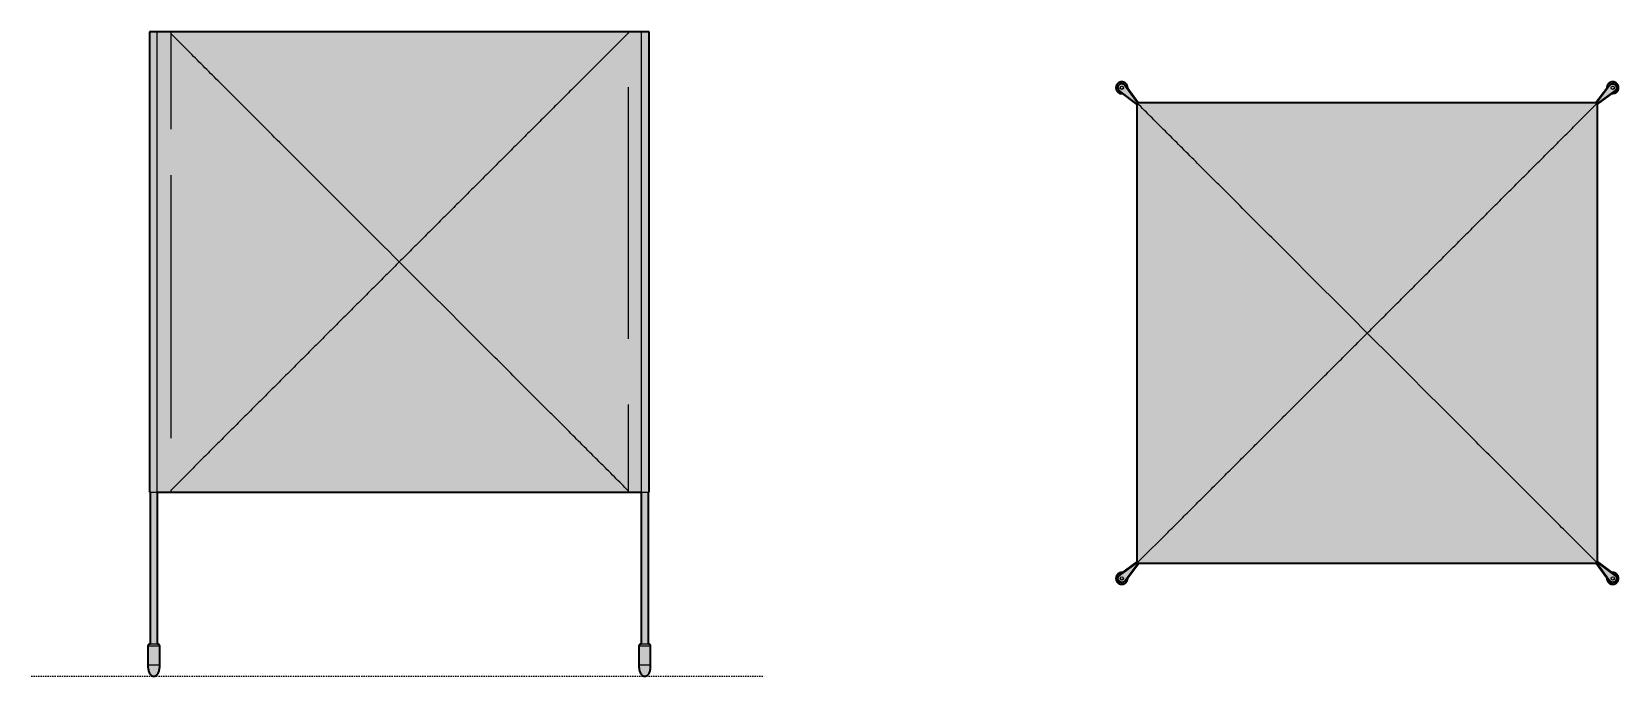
# Model space of a CAD drawing. Header units: millimetres. Extents: x 0 to 741, y 0 to 301.
import ezdxf

# ---------------------------------------------------------------- set-up
doc = ezdxf.new("R2010")
doc.units = ezdxf.units.MM
doc.linetypes.add('Dots', pattern=[1, 0, -1])
doc.layers.add('Blocks', color=7, linetype='Continuous')
doc.layers.add('Blocks$Fill', color=7, linetype='Continuous', true_color=0xffffff)
for name, color, linetype, lineweight, true_color in [('Blocks$Inner', 7, 'Continuous', 25, 0x007f00), ('Blocks$Outline', 7, 'Continuous', 35, 0xff3f3f), ('Groud', 7, 'Dots', 25, 0x243775)]:
    doc.layers.add(name, color=color, linetype=linetype, lineweight=lineweight, true_color=true_color)

# ---------------------------------------------------------------- blocks, each defined once
blk = doc.blocks.new('Paper Cube Table Lamp Top')
at = {"layer": 'Blocks$Fill'}
blk.add_hatch(color=256, dxfattribs=at).paths.add_polyline_path([(222.99, 111.98), (223.07, 112.01), (223.16, 112.05), (223.24, 112.08), (223.33, 112.13), (223.41, 112.17), (223.5, 112.22), (223.54, 112.24), (223.58, 112.27), (223.62, 112.3), (223.66, 112.32), (223.7, 112.35), (223.73, 112.38), (223.77, 112.41), (223.81, 112.44), (223.85, 112.47), (223.89, 112.5), (223.92, 112.54), (223.96, 112.57), (223.99, 112.61), (224.03, 112.64), (224.06, 112.68), (224.1, 112.71), (224.13, 112.75), (224.16, 112.79), (224.19, 112.82), (224.23, 112.86), (224.26, 112.9), (224.29, 112.94), (224.31, 112.98), (224.34, 113.02), (224.37, 113.06), (224.4, 113.1), (224.42, 113.15), (224.45, 113.19), (224.47, 113.23), (224.5, 113.27), (224.52, 113.32), (224.54, 113.36), (224.56, 113.4), (224.58, 113.45), (224.6, 113.49), (224.62, 113.54), (224.64, 113.58), (224.65, 113.63), (224.67, 113.67), (224.69, 113.72), (224.71, 113.81), (224.74, 113.9), (224.76, 113.99), (224.78, 114.08), (224.79, 114.18), (224.8, 114.27), (224.81, 114.36), (224.82, 114.45), (224.82, 114.54), (224.82, 114.64), (224.82, 114.73), (224.81, 114.83), (224.8, 114.88), (224.8, 114.92), (224.79, 114.97), (224.78, 115.02), (224.78, 115.07), (224.77, 115.11), (224.76, 115.16), (224.75, 115.21), (224.73, 115.26), (224.72, 115.3), (224.71, 115.35), (224.69, 115.4), (224.68, 115.45), (224.66, 115.49), (224.65, 115.54), (224.63, 115.58), (224.61, 115.63), (224.59, 115.68), (224.57, 115.72), (224.55, 115.77), (224.53, 115.81), (224.5, 115.85), (224.48, 115.9), (224.46, 115.94), (224.43, 115.98), (224.41, 116.02), (224.38, 116.07), (224.35, 116.11), (224.32, 116.15), (224.3, 116.19), (224.27, 116.23), (224.24, 116.27), (224.21, 116.3), (224.18, 116.34), (224.14, 116.38), (224.11, 116.42), (224.08, 116.45), (224.05, 116.49), (224.01, 116.52), (223.98, 116.55), (223.91, 116.62), (223.84, 116.68), (223.76, 116.74), (223.69, 116.8), (223.61, 116.85), (223.54, 116.9), (223.46, 116.95), (223.38, 116.99), (223.29, 117.03), (223.21, 117.07), (223.12, 117.11), (223.03, 117.15), (222.99, 117.16), (222.94, 117.18), (222.9, 117.19), (222.85, 117.21), (222.8, 117.22), (222.76, 117.23), (222.71, 117.25), (222.66, 117.26), (222.61, 117.27), (222.57, 117.28), (222.52, 117.28), (222.47, 117.29), (222.42, 117.3), (222.37, 117.3), (222.32, 117.31), (222.27, 117.31), (222.22, 117.32), (222.17, 117.32), (222.12, 117.32), (222.07, 117.32), (222.03, 117.32), (221.98, 117.32), (221.93, 117.32), (221.88, 117.31), (221.83, 117.31), (221.78, 117.31), (221.73, 117.3), (221.68, 117.29), (221.63, 117.29), (221.58, 117.28), (221.54, 117.27), (221.49, 117.26), (221.44, 117.25), (221.39, 117.24), (221.35, 117.22), (221.3, 117.21), (221.25, 117.2), (221.21, 117.18), (221.16, 117.17), (221.12, 117.15), (221.03, 117.12), (220.94, 117.08), (220.86, 117.04), (220.77, 117), (220.69, 116.95), (220.61, 116.9), (220.54, 116.85), (220.46, 116.8), (220.39, 116.74), (220.31, 116.69), (220.24, 116.62), (220.17, 116.56), (220.14, 116.53), (220.1, 116.49), (220.07, 116.46), (220.04, 116.42), (220, 116.38), (219.97, 116.35), (219.94, 116.31), (219.91, 116.27), (219.88, 116.23), (219.85, 116.19), (219.82, 116.15), (219.79, 116.11), (219.77, 116.07), (219.74, 116.03), (219.72, 115.99), (219.69, 115.95), (219.67, 115.9), (219.64, 115.86), (219.62, 115.82), (219.6, 115.77), (219.58, 115.73), (219.56, 115.68), (219.54, 115.64), (219.52, 115.59), (219.5, 115.55), (219.48, 115.5), (219.47, 115.45), (219.45, 115.41), (219.44, 115.36), (219.42, 115.31), (219.41, 115.26), (219.4, 115.22), (219.39, 115.17), (219.38, 115.12), (219.37, 115.07), (219.36, 115.03), (219.35, 114.98), (219.34, 114.93), (219.34, 114.88), (219.33, 114.84), (219.33, 114.74), (219.32, 114.65), (219.32, 114.55), (219.32, 114.46), (219.33, 114.37), (219.34, 114.27), (214.2, 107.5), (205.86, 107.5), (0.6, 107.5), (-4.34, 114.23), (-4.33, 114.31), (-4.33, 114.38), (-4.32, 114.46), (-4.32, 114.53), (-4.32, 114.61), (-4.32, 114.68), (-4.33, 114.76), (-4.33, 114.84), (-4.34, 114.91), (-4.35, 114.99), (-4.37, 115.06), (-4.38, 115.14), (-4.4, 115.21), (-4.42, 115.29), (-4.44, 115.36), (-4.46, 115.44), (-4.49, 115.51), (-4.51, 115.58), (-4.54, 115.66), (-4.58, 115.73), (-4.61, 115.8), (-4.64, 115.86), (-4.68, 115.93), (-4.72, 116), (-4.76, 116.06), (-4.8, 116.13), (-4.85, 116.19), (-4.89, 116.25), (-4.94, 116.31), (-4.99, 116.36), (-5.04, 116.42), (-5.09, 116.47), (-5.14, 116.53), (-5.19, 116.58), (-5.25, 116.63), (-5.3, 116.68), (-5.36, 116.73), (-5.42, 116.77), (-5.48, 116.82), (-5.55, 116.86), (-5.61, 116.9), (-5.68, 116.94), (-5.74, 116.98), (-5.81, 117.02), (-5.88, 117.05), (-5.95, 117.08), (-6.02, 117.11), (-6.1, 117.14), (-6.17, 117.17), (-6.24, 117.19), (-6.32, 117.22), (-6.39, 117.24), (-6.47, 117.25), (-6.54, 117.27), (-6.62, 117.28), (-6.69, 117.29), (-6.77, 117.3), (-6.84, 117.31), (-6.92, 117.32), (-7, 117.32), (-7.07, 117.32), (-7.15, 117.32), (-7.22, 117.32), (-7.29, 117.31), (-7.37, 117.3), (-7.44, 117.3), (-7.52, 117.28), (-7.59, 117.27), (-7.66, 117.26), (-7.74, 117.24), (-7.81, 117.22), (-7.88, 117.2), (-7.96, 117.17), (-8.03, 117.15), (-8.1, 117.12), (-8.17, 117.09), (-8.24, 117.06), (-8.31, 117.02), (-8.38, 116.99), (-8.45, 116.95), (-8.52, 116.91), (-8.58, 116.87), (-8.65, 116.83), (-8.71, 116.78), (-8.77, 116.73), (-8.83, 116.69), (-8.89, 116.64), (-8.94, 116.58), (-9, 116.53), (-9.05, 116.48), (-9.11, 116.42), (-9.16, 116.36), (-9.2, 116.31), (-9.25, 116.25), (-9.29, 116.19), (-9.34, 116.13), (-9.38, 116.07), (-9.42, 116), (-9.46, 115.94), (-9.49, 115.87), (-9.53, 115.81), (-9.56, 115.74), (-9.59, 115.67), (-9.62, 115.6), (-9.65, 115.53), (-9.68, 115.45), (-9.7, 115.38), (-9.72, 115.31), (-9.74, 115.23), (-9.76, 115.16), (-9.77, 115.08), (-9.79, 115), (-9.8, 114.93), (-9.81, 114.85), (-9.81, 114.77), (-9.82, 114.7), (-9.82, 114.62), (-9.82, 114.54), (-9.82, 114.47), (-9.82, 114.39), (-9.81, 114.31), (-9.8, 114.24), (-9.79, 114.16), (-9.78, 114.09), (-9.76, 114.01), (-9.75, 113.94), (-9.73, 113.87), (-9.71, 113.8), (-9.69, 113.74), (-9.68, 113.69), (-9.66, 113.64), (-9.64, 113.58), (-9.62, 113.53), (-9.59, 113.48), (-9.57, 113.43), (-9.55, 113.37), (-9.52, 113.32), (-9.49, 113.27), (-9.47, 113.22), (-9.44, 113.17), (-9.4, 113.12), (-9.37, 113.07), (-9.34, 113.02), (-9.3, 112.97), (-9.27, 112.92), (-9.23, 112.87), (-9.19, 112.82), (-9.15, 112.78), (-9.11, 112.73), (-9.07, 112.68), (-9.03, 112.64), (-8.98, 112.6), (-8.94, 112.55), (-8.89, 112.51), (-8.85, 112.47), (-8.8, 112.43), (-8.75, 112.39), (-8.7, 112.36), (-8.65, 112.32), (-8.6, 112.28), (-8.55, 112.25), (-8.49, 112.22), (-8.44, 112.19), (-8.38, 112.15), (-8.33, 112.13), (-8.27, 112.1), (-8.22, 112.07), (-8.16, 112.05), (-8.1, 112.02), (-8.05, 112), (-7.99, 111.98), (-7.93, 111.96), (-7.87, 111.94), (-7.81, 111.92), (-7.76, 111.91), (-7.7, 111.89), (-7.64, 111.88), (-7.58, 111.87), (-7.52, 111.86), (-7.46, 111.85), (-7.4, 111.84), (-7.34, 111.83), (-7.29, 111.83), (-7.23, 111.83), (-7.17, 111.82), (-7.11, 111.82), (-7.05, 111.82), (-7, 111.82), (-6.94, 111.82), (-6.89, 111.83), (-6.83, 111.83), (-6.77, 111.84), (0, 106.7), (0, -98.36), (0, -106.9), (-6.73, -111.84), (-6.81, -111.83), (-6.89, -111.83), (-6.96, -111.82), (-7.04, -111.82), (-7.12, -111.82), (-7.2, -111.82), (-7.28, -111.83), (-7.35, -111.84), (-7.43, -111.84), (-7.51, -111.86), (-7.59, -111.87), (-7.67, -111.89), (-7.75, -111.91), (-7.82, -111.93), (-7.9, -111.95), (-7.98, -111.97), (-8.05, -112), (-8.13, -112.03), (-8.2, -112.06), (-8.27, -112.1), (-8.34, -112.13), (-8.41, -112.17), (-8.48, -112.21), (-8.55, -112.25), (-8.61, -112.3), (-8.68, -112.34), (-8.74, -112.39), (-8.8, -112.44), (-8.86, -112.48), (-8.92, -112.54), (-8.98, -112.59), (-9.03, -112.64), (-9.08, -112.7), (-9.14, -112.75), (-9.19, -112.81), (-9.23, -112.87), (-9.28, -112.93), (-9.33, -113), (-9.37, -113.06), (-9.41, -113.13), (-9.45, -113.2), (-9.49, -113.27), (-9.53, -113.34), (-9.56, -113.41), (-9.6, -113.48), (-9.63, -113.56), (-9.66, -113.63), (-9.68, -113.71), (-9.71, -113.78), (-9.73, -113.86), (-9.75, -113.94), (-9.76, -114.02), (-9.78, -114.1), (-9.79, -114.17), (-9.8, -114.25), (-9.81, -114.33), (-9.82, -114.41), (-9.82, -114.49), (-9.82, -114.57), (-9.82, -114.64), (-9.82, -114.72), (-9.81, -114.8), (-9.8, -114.88), (-9.79, -114.95), (-9.78, -115.03), (-9.77, -115.1), (-9.75, -115.18), (-9.74, -115.25), (-9.71, -115.33), (-9.69, -115.4), (-9.67, -115.48), (-9.64, -115.55), (-9.61, -115.63), (-9.58, -115.7), (-9.55, -115.77), (-9.51, -115.84), (-9.47, -115.91), (-9.43, -115.98), (-9.39, -116.05), (-9.35, -116.12), (-9.3, -116.18), (-9.25, -116.25), (-9.2, -116.31), (-9.15, -116.37), (-9.1, -116.43), (-9.04, -116.49), (-8.99, -116.54), (-8.93, -116.6), (-8.87, -116.65), (-8.81, -116.7), (-8.75, -116.75), (-8.69, -116.8), (-8.62, -116.84), (-8.56, -116.88), (-8.49, -116.92), (-8.43, -116.96), (-8.36, -117), (-8.29, -117.04), (-8.22, -117.07), (-8.15, -117.1), (-8.08, -117.13), (-8.01, -117.16), (-7.93, -117.18), (-7.86, -117.21), (-7.78, -117.23), (-7.7, -117.25), (-7.63, -117.26), (-7.55, -117.28), (-7.47, -117.29), (-7.39, -117.3), (-7.31, -117.31), (-7.23, -117.32), (-7.15, -117.32), (-7.07, -117.32), (-6.99, -117.32), (-6.91, -117.32), (-6.83, -117.31), (-6.75, -117.3), (-6.67, -117.29), (-6.59, -117.28), (-6.52, -117.26), (-6.44, -117.25), (-6.36, -117.23), (-6.29, -117.21), (-6.21, -117.18), (-6.14, -117.16), (-6.07, -117.13), (-6, -117.1), (-5.95, -117.08), (-5.9, -117.06), (-5.86, -117.04), (-5.81, -117.02), (-5.76, -116.99), (-5.72, -116.97), (-5.67, -116.94), (-5.63, -116.91), (-5.58, -116.88), (-5.54, -116.85), (-5.49, -116.82), (-5.45, -116.79), (-5.4, -116.76), (-5.36, -116.72), (-5.32, -116.69), (-5.28, -116.65), (-5.23, -116.62), (-5.19, -116.58), (-5.15, -116.54), (-5.11, -116.5), (-5.07, -116.46), (-5.04, -116.42), (-5, -116.38), (-4.96, -116.33), (-4.93, -116.29), (-4.89, -116.25), (-4.86, -116.2), (-4.82, -116.16), (-4.79, -116.11), (-4.76, -116.06), (-4.73, -116.01), (-4.7, -115.96), (-4.67, -115.91), (-4.64, -115.86), (-4.62, -115.81), (-4.59, -115.76), (-4.57, -115.71), (-4.55, -115.66), (-4.52, -115.61), (-4.5, -115.56), (-4.48, -115.5), (-4.47, -115.45), (-4.45, -115.4), (-4.43, -115.34), (-4.42, -115.29), (-4.4, -115.23), (-4.39, -115.18), (-4.38, -115.13), (-4.37, -115.07), (-4.36, -115.02), (-4.35, -114.96), (-4.34, -114.91), (-4.34, -114.86), (-4.33, -114.8), (-4.33, -114.75), (-4.32, -114.69), (-4.32, -114.64), (-4.32, -114.59), (-4.32, -114.53), (-4.32, -114.48), (-4.32, -114.43), (-4.33, -114.38), (-4.33, -114.33), (-4.34, -114.27), (0.8, -107.5), (7.16, -107.5), (9.14, -107.5), (16.7, -107.5), (205.86, -107.5), (207.84, -107.5), (214.4, -107.5), (219.34, -114.23), (219.34, -114.28), (219.33, -114.33), (219.33, -114.38), (219.32, -114.43), (219.32, -114.49), (219.32, -114.54), (219.32, -114.59), (219.32, -114.64), (219.32, -114.69), (219.33, -114.74), (219.33, -114.8), (219.34, -114.85), (219.34, -114.9), (219.35, -114.95), (219.36, -115.01), (219.36, -115.06), (219.37, -115.11), (219.39, -115.16), (219.4, -115.22), (219.41, -115.27), (219.43, -115.32), (219.44, -115.37), (219.46, -115.43), (219.47, -115.48), (219.49, -115.53), (219.51, -115.58), (219.53, -115.63), (219.55, -115.68), (219.58, -115.73), (219.6, -115.78), (219.63, -115.83), (219.65, -115.88), (219.68, -115.93), (219.71, -115.97), (219.73, -116.02), (219.76, -116.07), (219.79, -116.11), (219.82, -116.16), (219.86, -116.2), (219.89, -116.24), (219.92, -116.29), (219.96, -116.33), (219.99, -116.37), (220.03, -116.41), (220.06, -116.45), (220.1, -116.49), (220.14, -116.53), (220.18, -116.57), (220.22, -116.6), (220.26, -116.64), (220.3, -116.67), (220.34, -116.71), (220.38, -116.74), (220.42, -116.77), (220.46, -116.8), (220.5, -116.83), (220.55, -116.86), (220.59, -116.89), (220.63, -116.92), (220.68, -116.94), (220.72, -116.97), (220.77, -116.99), (220.81, -117.02), (220.86, -117.04), (220.9, -117.06), (220.95, -117.08), (220.99, -117.1), (221.04, -117.12), (221.09, -117.14), (221.13, -117.16), (221.18, -117.17), (221.23, -117.19), (221.28, -117.21), (221.33, -117.22), (221.38, -117.23), (221.43, -117.25), (221.49, -117.26), (221.54, -117.27), (221.59, -117.28), (221.64, -117.29), (221.7, -117.3), (221.75, -117.3), (221.8, -117.31), (221.86, -117.31), (221.91, -117.32), (221.96, -117.32), (222.02, -117.32), (222.07, -117.32), (222.13, -117.32), (222.18, -117.32), (222.24, -117.32), (222.29, -117.31), (222.35, -117.31), (222.4, -117.3), (222.45, -117.29), (222.51, -117.29), (222.56, -117.28), (222.62, -117.27), (222.67, -117.25), (222.72, -117.24), (222.78, -117.23), (222.83, -117.21), (222.88, -117.2), (222.93, -117.18), (222.99, -117.16), (223.04, -117.15), (223.09, -117.13), (223.14, -117.11), (223.19, -117.08), (223.24, -117.06), (223.28, -117.04), (223.33, -117.01), (223.38, -116.99), (223.43, -116.96), (223.47, -116.94), (223.52, -116.91), (223.56, -116.88), (223.61, -116.85), (223.65, -116.82), (223.69, -116.79), (223.73, -116.76), (223.77, -116.73), (223.81, -116.7), (223.85, -116.67), (223.89, -116.63), (223.93, -116.6), (223.97, -116.56), (224, -116.53), (224.04, -116.49), (224.07, -116.46), (224.11, -116.42), (224.14, -116.38), (224.17, -116.35), (224.21, -116.31), (224.24, -116.27), (224.27, -116.22), (224.3, -116.18), (224.33, -116.14), (224.36, -116.1), (224.39, -116.05), (224.42, -116.01), (224.44, -115.96), (224.47, -115.92), (224.5, -115.87), (224.52, -115.82), (224.54, -115.77), (224.57, -115.72), (224.59, -115.68), (224.61, -115.63), (224.63, -115.58), (224.65, -115.52), (224.67, -115.47), (224.69, -115.42), (224.7, -115.37), (224.72, -115.32), (224.73, -115.26), (224.75, -115.21), (224.76, -115.16), (224.77, -115.1), (224.78, -115.05), (224.79, -115), (224.8, -114.94), (224.8, -114.89), (224.81, -114.83), (224.81, -114.78), (224.82, -114.72), (224.82, -114.67), (224.82, -114.61), (224.82, -114.56), (224.82, -114.51), (224.82, -114.45), (224.82, -114.4), (224.81, -114.34), (224.81, -114.29), (224.8, -114.24), (224.79, -114.18), (224.79, -114.13), (224.78, -114.08), (224.77, -114.03), (224.76, -113.97), (224.74, -113.92), (224.73, -113.87), (224.72, -113.82), (224.7, -113.77), (224.69, -113.72), (224.67, -113.67), (224.65, -113.63), (224.64, -113.58), (224.62, -113.53), (224.6, -113.48), (224.58, -113.44), (224.56, -113.39), (224.53, -113.35), (224.51, -113.3), (224.49, -113.26), (224.46, -113.21), (224.44, -113.17), (224.41, -113.13), (224.38, -113.08), (224.35, -113.04), (224.33, -113), (224.3, -112.95), (224.26, -112.91), (224.23, -112.87), (224.2, -112.83), (224.16, -112.79), (224.13, -112.75), (224.09, -112.71), (224.06, -112.67), (224.02, -112.63), (223.98, -112.59), (223.94, -112.56), (223.9, -112.52), (223.86, -112.48), (223.82, -112.45), (223.78, -112.41), (223.73, -112.38), (223.69, -112.35), (223.65, -112.32), (223.6, -112.29), (223.55, -112.26), (223.51, -112.23), (223.46, -112.2), (223.41, -112.17), (223.37, -112.14), (223.32, -112.12), (223.27, -112.09), (223.22, -112.07), (223.17, -112.05), (223.12, -112.03), (223.07, -112.01), (223.02, -111.99), (222.96, -111.97), (222.91, -111.95), (222.86, -111.94), (222.81, -111.92), (222.76, -111.91), (222.7, -111.9), (222.65, -111.88), (222.6, -111.87), (222.55, -111.86), (222.49, -111.85), (222.44, -111.85), (222.39, -111.84), (222.34, -111.83), (222.29, -111.83), (222.23, -111.83), (222.18, -111.82), (222.13, -111.82), (222.08, -111.82), (222.03, -111.82), (221.98, -111.82), (221.92, -111.82), (221.87, -111.83), (221.82, -111.83), (221.77, -111.84), (215, -106.7), (215, -98.36), (215, 98.36), (215, 100.36), (215, 106.9), (221.73, 111.84), (222.05, 111.82)], flags=0)
at = {"layer": 'Blocks$Inner'}
for p, q in [((0.6, 107.5), (-5.46, 115.75)), ((214.58, 107.5), (220.72, 115.6)), ((9.14, 107.5), (10.61, 107.5)), ((-8.08, -113.2), (0, -107.27)), ((0.42, -107.5), (-5.72, -115.6)), ((7.16, -107.5), (9.14, -107.5)), ((214.4, -107.5), (220.46, -115.75)), ((220.7, -115.58), (214.88, -107.65)), ((215, -107.08), (223.1, -113.22))]:
    blk.add_line(p, q, dxfattribs=at)
for points in [[(-8.28, 112.98), (0, 106.7), (0, 107.08), (0, 107.5), (0.21, 107.47)], [(-8.1, 113.22), (0, 107.08)], [(0, 107.5), (0.23, 107.5), (-5.7, 115.58)], [(220.48, 115.78), (214.2, 107.5), (214.58, 107.5), (215, 107.5), (214.97, 107.29)], [(223.08, 113.2), (215, 107.27), (215, 106.9), (223.25, 112.96)], [(222.99, 111.98), (222.05, 111.82), (221.73, 111.84)], [(205.86, 107.5), (209.7, 107.5), (215, 107.5), (215, 0), (215, -107.5), (107.5, -107.5), (0, -107.5), (0, -107.27), (0, -106.9), (-8.25, -112.96)], [(0, 107.5), (0, -107.5), (0.4, -107.45)], [(0.05, 107.1), (0, 107.5), (107.5, 107.5), (215, 107.5), (215, 107.27)], [(204.39, 96.89), (209.7, 102.2), (215, 107.5)], [(215, 96.89), (215, 98.36), (215, 100.36)], [(-5.48, -115.78), (0.8, -107.5), (0.42, -107.5), (0, -107.5), (0, -102.2), (0, -98.36)], [(0, -107.5), (5.3, -102.2), (10.61, -96.89)], [(214.77, -107.51), (214.77, -107.5), (215, -107.5), (215, -102.2), (215, -98.36)], [(223.28, -112.98), (215, -106.7), (215, -107.08), (215, -107.5), (209.7, -107.5), (205.86, -107.5), (207.84, -107.5)]]:
    blk.add_lwpolyline(points, dxfattribs=at)
for centre in [(-7.07, 114.57), (222.07, 114.57), (-7.07, -114.57), (222.07, -114.57)]:
    blk.add_circle(centre, 0.75, dxfattribs=at)
for centre, radius, start, end in [((-7.07, 114.57), 2.75, 352.95475, 196.35983), ((-7.07, 114.57), 2.75, 196.35983, 276.18595), ((-7.07, 114.57), 2, 36.29651, 232.84419), ((-7.07, 114.57), 1.7, 36.29651, 232.84419), ((222.07, 114.57), 2, 306.29651, 142.84419), ((-7.07, -114.57), 2.75, 82.95475, 292.94491), ((-7.07, -114.57), 2, 126.29651, 322.84419), ((-7.07, -114.57), 2.75, 292.94491, 6.18595), ((222.07, -114.57), 2.75, 172.95475, 96.18595), ((222.07, -114.57), 2, 216.29651, 52.84419)]:
    blk.add_arc(centre, radius, start, end, dxfattribs=at)
at = {"layer": 'Blocks$Inner', "extrusion": (0, 0, -1)}
for centre, radius, start, end in [((-222.07, 114.57), 2.75, 353.81405, 250.52268), ((-222.07, 114.57), 1.7, 37.15581, 233.70349), ((7.07, -114.57), 1.7, 217.15581, 53.70349), ((-222.07, -114.57), 1.7, 127.15581, 323.70349)]:
    blk.add_arc(centre, radius, start, end, dxfattribs=at)
at = {"layer": 'Blocks$Inner'}
for points, knots in [([(28.28, 79.22), (25.92, 81.58), (23.56, 83.94), (18.84, 88.66), (16.48, 91.02), (9.41, 98.09), (4.7, 102.8), (0, 107.5)], [2, 2, 2, 2, 2.25, 2.25, 2.5, 2.5, 3, 3, 3, 3]), ([(107.5, 0), (109.2, 1.7), (112.6, 5.1), (117.7, 10.2), (122.79, 15.29), (127.89, 20.39), (132.99, 25.49), (138.09, 30.59), (143.19, 35.69), (148.29, 40.79), (153.39, 45.89), (158.49, 50.99), (163.59, 56.09), (168.69, 61.19), (173.79, 66.29), (178.89, 71.39), (183.99, 76.49), (189.09, 81.59), (194.19, 86.69), (199.29, 91.79), (202.69, 95.19), (204.39, 96.89)], [3, 3, 3, 3, 3.052628, 3.105256, 3.157883, 3.21051, 3.263138, 3.315765, 3.368393, 3.421022, 3.473651, 3.526281, 3.578911, 3.631543, 3.684175, 3.736809, 3.789444, 3.842081, 3.894719, 3.947358, 4, 4, 4, 4]), ([(107.5, 0), (94.3, 13.2), (81.09, 26.41), (61.29, 46.21), (54.69, 52.81), (44.79, 62.71), (41.49, 66.01), (36.54, 70.96), (34.89, 72.61), (31.58, 75.92), (29.93, 77.57), (28.28, 79.22)], [1, 1, 1, 1, 1.5, 1.5, 1.75, 1.75, 1.875, 1.875, 1.9375, 1.9375, 2, 2, 2, 2]), ([(10.61, -96.89), (12.31, -95.19), (15.71, -91.79), (20.81, -86.69), (25.91, -81.59), (31.01, -76.49), (36.11, -71.39), (41.21, -66.29), (46.31, -61.19), (51.41, -56.09), (56.51, -50.99), (61.61, -45.89), (66.71, -40.79), (71.81, -35.69), (76.91, -30.59), (82.01, -25.49), (87.11, -20.39), (92.21, -15.29), (97.3, -10.2), (102.4, -5.1), (105.8, -1.7), (107.5, 0)], [2, 2, 2, 2, 2.052642, 2.105281, 2.157919, 2.210556, 2.263191, 2.315825, 2.368457, 2.421089, 2.473719, 2.526349, 2.578978, 2.631607, 2.684235, 2.736862, 2.78949, 2.842117, 2.894744, 2.947372, 3, 3, 3, 3]), ([(186.72, -79.22), (185.07, -77.57), (183.42, -75.92), (180.11, -72.61), (178.46, -70.96), (173.51, -66.01), (170.21, -62.71), (160.31, -52.81), (153.71, -46.21), (133.91, -26.41), (120.7, -13.2), (107.5, 0)], [0, 0, 0, 0, 0.0625, 0.0625, 0.125, 0.125, 0.25, 0.25, 0.5, 0.5, 1, 1, 1, 1]), ([(215, -107.5), (210.3, -102.8), (205.59, -98.09), (198.52, -91.02), (196.16, -88.66), (191.44, -83.94), (189.08, -81.58), (186.72, -79.22)], [-1, -1, -1, -1, -0.5, -0.5, -0.25, -0.25, 0, 0, 0, 0]), ([(8.32, -107.5), (10.98, -107.5), (13.75, -107.5), (16.59, -107.5), (16.7, -107.5)], [0, 0, 0, 0, 0.963135, 1, 1, 1, 1])]:
    blk.add_open_spline(points, degree=3, knots=knots, dxfattribs=at)
at = {"layer": 'Blocks$Outline'}
for points in [[(-6.77, 111.84), (0, 106.7)], [(0.6, 107.5), (-4.34, 114.23)], [(219.34, 114.27), (214.2, 107.5)], [(215, 106.9), (221.73, 111.84)], [(221.73, 111.84), (222.05, 111.82), (222.99, 111.98)], [(0, 106.7), (0, -98.36)], [(205.86, 107.5), (107.5, 107.5), (0.6, 107.5)], [(214.2, 107.5), (209.7, 107.5), (205.86, 107.5)], [(215, 100.36), (215, 106.9)], [(215, 98.36), (215, 100.36)], [(215, -98.36), (215, 0), (215, 98.36)], [(0, -98.36), (0, -102.2), (0, -106.9)], [(215, -106.7), (215, -102.2), (215, -98.36)], [(0, -106.9), (-6.73, -111.84)], [(-4.34, -114.27), (0.8, -107.5)], [(0.8, -107.5), (7.16, -107.5)], [(7.16, -107.5), (9.14, -107.5)], [(16.7, -107.5), (107.5, -107.5), (205.86, -107.5)], [(205.86, -107.5), (207.84, -107.5)], [(207.84, -107.5), (209.7, -107.5), (214.4, -107.5)], [(214.4, -107.5), (219.34, -114.23)], [(221.77, -111.84), (215, -106.7)]]:
    blk.add_lwpolyline(points, dxfattribs=at)
for points, weights, knots in [([(-4.34, 114.23), (-4.18, 115.53), (-5.09, 116.47), (-5.99, 117.42), (-7.29, 117.31), (-8.6, 117.21), (-9.34, 116.13), (-10.08, 115.05), (-9.71, 113.8)], [1, 0.903143297484, 1, 0.903143297484, 1, 0.903143297484, 1, 0.903143297484, 1], [0, 0, 0, 2.440686, 2.440686, 4.881371, 4.881371, 7.322057, 7.322057, 9.762743, 9.762743, 9.762743]), ([(222.99, 111.98), (224.61, 112.55), (224.8, 114.27), (224.99, 115.98), (223.54, 116.9), (222.08, 117.82), (220.61, 116.9), (219.15, 115.99), (219.34, 114.27)], [1, 0.847227834228, 1, 0.847227834228, 1, 0.847227834228, 1, 0.847227834228, 1], [0, 0, 0, 3.080282, 3.080282, 6.160565, 6.160565, 9.240847, 9.240847, 12.32113, 12.32113, 12.32113]), ([(-6.73, -111.84), (-8.08, -111.68), (-9.03, -112.64), (-9.98, -113.61), (-9.79, -114.95), (-9.61, -116.29), (-8.43, -116.96), (-7.25, -117.63), (-6, -117.1)], [1, 0.896882243563, 1, 0.896882243563, 1, 0.896882243563, 1, 0.896882243563, 1], [0, 0, 0, 2.519701, 2.519701, 5.039402, 5.039402, 7.559103, 7.559103, 10.078804, 10.078804, 10.078804]), ([(219.34, -114.23), (219.1, -116.17), (220.86, -117.04), (222.61, -117.9), (224, -116.53), (225.39, -115.16), (224.56, -113.39), (223.72, -111.63), (221.77, -111.84)], [1, 0.815088364479, 1, 0.815088364479, 1, 0.815088364479, 1, 0.815088364479, 1], [0, 0, 0, 3.39853, 3.39853, 6.797061, 6.797061, 10.195591, 10.195591, 13.594122, 13.594122, 13.594122])]:
    blk.add_rational_spline(points, weights, degree=2, knots=knots, dxfattribs=at)
for points, weights in [([(-9.71, 113.8), (-9.06, 111.59), (-6.77, 111.84)], [1, 0.767018882052, 1]), ([(-6, -117.1), (-4.12, -116.31), (-4.34, -114.27)], [1, 0.802603855327, 1])]:
    blk.add_rational_spline(points, weights, degree=2, dxfattribs=at)
blk.add_open_spline([(9.14, -107.5), (11.53, -107.5), (14.03, -107.5), (16.59, -107.5), (16.7, -107.5)], degree=3, knots=[0.098911, 0.098911, 0.098911, 0.098911, 0.9631346, 1, 1, 1, 1], dxfattribs=at)
blk = doc.blocks.new('Paper Cube Table Lamp Side')
at = {"layer": 'Blocks$Fill'}
blk.add_hatch(color=256, dxfattribs=at).paths.add_polyline_path([(286.88, 301), (285.38, 301), (285.33, 301), (284.51, 301), (279.05, 301), (271.91, 301), (269.92, 301), (73.19, 301), (64.05, 301), (58.58, 301), (57.78, 301), (57.73, 301), (56.23, 301), (56.19, 301), (54.98, 301), (54.98, 86), (55.23, 86), (55.23, 15), (55.13, 15), (55.11, 15), (55.09, 15), (55.07, 15), (55.05, 15), (55.03, 14.99), (55.01, 14.99), (54.99, 14.99), (54.97, 14.98), (54.95, 14.98), (54.93, 14.98), (54.91, 14.97), (54.89, 14.97), (54.87, 14.96), (54.84, 14.95), (54.82, 14.94), (54.8, 14.94), (54.78, 14.93), (54.76, 14.92), (54.74, 14.91), (54.72, 14.9), (54.7, 14.89), (54.68, 14.88), (54.66, 14.87), (54.64, 14.85), (54.62, 14.84), (54.6, 14.83), (54.58, 14.81), (54.57, 14.8), (54.55, 14.78), (54.53, 14.77), (54.51, 14.75), (54.5, 14.74), (54.48, 14.72), (54.47, 14.7), (54.45, 14.69), (54.44, 14.67), (54.42, 14.65), (54.41, 14.63), (54.39, 14.61), (54.38, 14.59), (54.37, 14.57), (54.36, 14.55), (54.35, 14.53), (54.33, 14.51), (54.32, 14.49), (54.31, 14.47), (54.31, 14.45), (54.3, 14.43), (54.29, 14.41), (54.28, 14.39), (54.27, 14.37), (54.27, 14.35), (54.26, 14.33), (54.26, 14.31), (54.25, 14.28), (54.25, 14.26), (54.25, 14.24), (54.24, 14.22), (54.24, 14.2), (54.24, 14.18), (54.24, 14.16), (54.23, 14.14), (54.23, 14.12), (54.23, 14.1), (54.23, 5.17), (54.25, 4.43), (54.27, 4.06), (54.28, 3.87), (54.3, 3.69), (54.32, 3.49), (54.35, 3.29), (54.38, 3.08), (54.42, 2.88), (54.46, 2.69), (54.49, 2.59), (54.51, 2.49), (54.54, 2.39), (54.57, 2.29), (54.61, 2.2), (54.64, 2.1), (54.68, 2), (54.72, 1.91), (54.76, 1.81), (54.8, 1.72), (54.85, 1.62), (54.9, 1.53), (54.95, 1.44), (55, 1.35), (55.05, 1.26), (55.11, 1.18), (55.17, 1.09), (55.23, 1.01), (55.3, 0.92), (55.36, 0.84), (55.43, 0.77), (55.51, 0.69), (55.58, 0.61), (55.62, 0.58), (55.66, 0.54), (55.7, 0.51), (55.74, 0.47), (55.78, 0.44), (55.82, 0.41), (55.86, 0.38), (55.9, 0.35), (55.95, 0.32), (55.99, 0.29), (56.04, 0.26), (56.08, 0.24), (56.13, 0.22), (56.17, 0.19), (56.22, 0.17), (56.27, 0.16), (56.32, 0.14), (56.37, 0.12), (56.42, 0.11), (56.46, 0.1), (56.51, 0.08), (56.57, 0.07), (56.67, 0.05), (56.77, 0.03), (56.98, 0), (56.99, 0), (57.2, 0.03), (57.3, 0.05), (57.4, 0.07), (57.45, 0.08), (57.5, 0.1), (57.55, 0.11), (57.6, 0.12), (57.65, 0.14), (57.7, 0.16), (57.75, 0.17), (57.79, 0.19), (57.84, 0.22), (57.89, 0.24), (57.93, 0.26), (57.98, 0.29), (58.02, 0.32), (58.06, 0.35), (58.11, 0.38), (58.15, 0.41), (58.19, 0.44), (58.23, 0.47), (58.27, 0.51), (58.31, 0.54), (58.35, 0.58), (58.39, 0.61), (58.46, 0.69), (58.53, 0.77), (58.6, 0.84), (58.67, 0.92), (58.73, 1.01), (58.8, 1.09), (58.86, 1.18), (58.91, 1.26), (58.97, 1.35), (59.02, 1.44), (59.07, 1.53), (59.12, 1.62), (59.17, 1.72), (59.21, 1.81), (59.25, 1.91), (59.29, 2), (59.33, 2.1), (59.36, 2.2), (59.39, 2.29), (59.42, 2.39), (59.45, 2.49), (59.48, 2.59), (59.51, 2.69), (59.55, 2.88), (59.59, 3.08), (59.62, 3.29), (59.65, 3.49), (59.67, 3.69), (59.69, 3.87), (59.7, 4.06), (59.72, 4.43), (59.73, 5.17), (59.73, 14.1), (59.73, 14.12), (59.73, 14.14), (59.73, 14.16), (59.73, 14.18), (59.73, 14.2), (59.73, 14.22), (59.72, 14.24), (59.72, 14.26), (59.71, 14.28), (59.71, 14.31), (59.7, 14.33), (59.7, 14.35), (59.69, 14.37), (59.69, 14.39), (59.68, 14.41), (59.67, 14.43), (59.66, 14.45), (59.65, 14.47), (59.64, 14.49), (59.63, 14.51), (59.62, 14.53), (59.61, 14.55), (59.6, 14.57), (59.59, 14.59), (59.57, 14.61), (59.56, 14.63), (59.55, 14.65), (59.53, 14.67), (59.52, 14.69), (59.5, 14.7), (59.49, 14.72), (59.47, 14.74), (59.45, 14.75), (59.44, 14.77), (59.42, 14.78), (59.4, 14.8), (59.38, 14.81), (59.36, 14.83), (59.35, 14.84), (59.33, 14.85), (59.31, 14.87), (59.29, 14.88), (59.27, 14.89), (59.25, 14.9), (59.23, 14.91), (59.21, 14.92), (59.19, 14.93), (59.17, 14.94), (59.14, 14.94), (59.12, 14.95), (59.1, 14.96), (59.08, 14.97), (59.06, 14.97), (59.04, 14.98), (59.02, 14.98), (59, 14.98), (58.98, 14.99), (58.96, 14.99), (58.94, 14.99), (58.91, 15), (58.89, 15), (58.87, 15), (58.85, 15), (58.83, 15), (58.73, 15), (58.73, 86), (64.05, 86), (279.05, 86), (284.38, 86), (284.38, 15), (284.28, 15), (284.26, 15), (284.24, 15), (284.22, 15), (284.2, 15), (284.17, 14.99), (284.15, 14.99), (284.13, 14.99), (284.11, 14.98), (284.09, 14.98), (284.07, 14.98), (284.05, 14.97), (284.03, 14.97), (284.01, 14.96), (283.99, 14.95), (283.97, 14.94), (283.94, 14.94), (283.92, 14.93), (283.9, 14.92), (283.88, 14.91), (283.86, 14.9), (283.84, 14.89), (283.82, 14.88), (283.8, 14.87), (283.78, 14.85), (283.76, 14.84), (283.75, 14.83), (283.73, 14.81), (283.71, 14.8), (283.69, 14.78), (283.67, 14.77), (283.66, 14.75), (283.64, 14.74), (283.62, 14.72), (283.61, 14.7), (283.59, 14.69), (283.58, 14.67), (283.56, 14.65), (283.55, 14.63), (283.54, 14.61), (283.52, 14.59), (283.51, 14.57), (283.5, 14.55), (283.49, 14.53), (283.48, 14.51), (283.47, 14.49), (283.46, 14.47), (283.45, 14.45), (283.44, 14.43), (283.43, 14.41), (283.42, 14.39), (283.42, 14.37), (283.41, 14.35), (283.4, 14.33), (283.4, 14.31), (283.4, 14.28), (283.39, 14.26), (283.39, 14.24), (283.38, 14.22), (283.38, 14.2), (283.38, 14.18), (283.38, 14.16), (283.38, 14.14), (283.38, 14.12), (283.38, 14.1), (283.38, 5.17), (283.39, 4.43), (283.41, 4.06), (283.42, 3.87), (283.44, 3.69), (283.46, 3.49), (283.49, 3.29), (283.52, 3.08), (283.56, 2.88), (283.6, 2.69), (283.63, 2.59), (283.66, 2.49), (283.69, 2.39), (283.72, 2.29), (283.75, 2.2), (283.78, 2.1), (283.82, 2), (283.86, 1.91), (283.9, 1.81), (283.94, 1.72), (283.99, 1.62), (284.04, 1.53), (284.09, 1.44), (284.14, 1.35), (284.2, 1.26), (284.25, 1.18), (284.31, 1.09), (284.37, 1.01), (284.44, 0.92), (284.51, 0.84), (284.58, 0.77), (284.65, 0.69), (284.72, 0.61), (284.76, 0.58), (284.8, 0.54), (284.84, 0.51), (284.88, 0.47), (284.92, 0.44), (284.96, 0.41), (285, 0.38), (285.05, 0.35), (285.09, 0.32), (285.13, 0.29), (285.18, 0.26), (285.22, 0.24), (285.27, 0.22), (285.32, 0.19), (285.36, 0.17), (285.41, 0.16), (285.46, 0.14), (285.51, 0.12), (285.56, 0.11), (285.61, 0.1), (285.66, 0.08), (285.71, 0.07), (285.81, 0.05), (285.91, 0.03), (286.12, 0), (286.13, 0), (286.34, 0.03), (286.44, 0.05), (286.54, 0.07), (286.59, 0.08), (286.64, 0.1), (286.69, 0.11), (286.74, 0.12), (286.79, 0.14), (286.84, 0.16), (286.89, 0.17), (286.94, 0.19), (286.98, 0.22), (287.03, 0.24), (287.07, 0.26), (287.12, 0.29), (287.16, 0.32), (287.21, 0.35), (287.25, 0.38), (287.29, 0.41), (287.33, 0.44), (287.37, 0.47), (287.41, 0.51), (287.45, 0.54), (287.49, 0.58), (287.53, 0.61), (287.6, 0.69), (287.68, 0.77), (287.75, 0.84), (287.81, 0.92), (287.88, 1.01), (287.94, 1.09), (288, 1.18), (288.06, 1.26), (288.11, 1.35), (288.16, 1.44), (288.21, 1.53), (288.26, 1.62), (288.31, 1.72), (288.35, 1.81), (288.39, 1.91), (288.43, 2), (288.47, 2.1), (288.5, 2.2), (288.54, 2.29), (288.57, 2.39), (288.6, 2.49), (288.62, 2.59), (288.65, 2.69), (288.69, 2.88), (288.73, 3.08), (288.76, 3.29), (288.79, 3.49), (288.81, 3.69), (288.83, 3.87), (288.84, 4.06), (288.86, 4.43), (288.88, 5.17), (288.88, 14.1), (288.88, 14.12), (288.87, 14.14), (288.87, 14.16), (288.87, 14.18), (288.87, 14.2), (288.87, 14.22), (288.86, 14.24), (288.86, 14.26), (288.86, 14.28), (288.85, 14.31), (288.85, 14.33), (288.84, 14.35), (288.83, 14.37), (288.83, 14.39), (288.82, 14.41), (288.81, 14.43), (288.8, 14.45), (288.8, 14.47), (288.79, 14.49), (288.78, 14.51), (288.76, 14.53), (288.75, 14.55), (288.74, 14.57), (288.73, 14.59), (288.72, 14.61), (288.7, 14.63), (288.69, 14.65), (288.67, 14.67), (288.66, 14.69), (288.64, 14.7), (288.63, 14.72), (288.61, 14.74), (288.6, 14.75), (288.58, 14.77), (288.56, 14.78), (288.54, 14.8), (288.52, 14.81), (288.51, 14.83), (288.49, 14.84), (288.47, 14.85), (288.45, 14.87), (288.43, 14.88), (288.41, 14.89), (288.39, 14.9), (288.37, 14.91), (288.35, 14.92), (288.33, 14.93), (288.31, 14.94), (288.29, 14.94), (288.27, 14.95), (288.24, 14.96), (288.22, 14.97), (288.2, 14.97), (288.18, 14.98), (288.16, 14.98), (288.14, 14.98), (288.12, 14.99), (288.1, 14.99), (288.08, 14.99), (288.06, 15), (288.04, 15), (288.02, 15), (288, 15), (287.98, 15), (287.88, 15), (287.88, 86), (288.13, 86), (288.13, 301), (286.92, 301)], flags=0)
at = {"layer": 'Blocks$Inner'}
for p, q in [((64.05, 301), (73.04, 301)), ((278.45, 300.39), (268.45, 290.39)), ((284.51, 301), (284.51, 86)), ((285.38, 301), (284.76, 301)), ((278.45, 275.08), (278.45, 157.52)), ((64.85, 234), (64.85, 111.2)), ((278.45, 126.95), (278.45, 86)), ((74.66, 96.61), (64.85, 86.8)), ((55.23, 86), (55.23, 15)), ((58.73, 15), (58.73, 86)), ((284.38, 86), (284.38, 15)), ((287.88, 15), (287.88, 86)), ((287.98, 15), (284.28, 15)), ((54.23, 14.1), (54.23, 5.17)), ((283.38, 14.1), (283.38, 5.17)), ((288.88, 14.1), (283.38, 14.1)), ((288.88, 5.17), (288.88, 14.1)), ((56.98, 0), (56.99, 0)), ((288.88, 5.17), (283.38, 5.17)), ((286.12, 0), (286.13, 0))]:
    blk.add_line(p, q, dxfattribs=at)
blk.add_lwpolyline([(54.98, 301), (54.98, 86), (58.58, 86), (58.58, 301)], close=True, dxfattribs=at)
for points in [[(64.48, 301), (58.34, 301), (55.28, 301)], [(58.58, 301), (64.85, 301), (64.85, 255.54)], [(279.05, 301), (171.55, 301), (64.05, 301), (69.36, 301), (73.19, 301)], [(271.91, 301), (269.92, 301), (268.45, 301)], [(278.26, 86), (278.45, 86), (284.51, 86), (288.13, 86), (288.13, 301), (284.51, 301), (278.45, 301), (278.45, 300.16)], [(286.92, 301), (286.88, 301), (285.38, 301), (285.33, 301)], [(64.85, 87.1), (64.85, 86), (58.58, 86)], [(279.05, 86), (171.55, 86), (64.05, 86)], [(58.83, 15), (57.7, 15), (55.13, 15)], [(59.73, 14.1), (58.06, 14.1), (54.23, 14.1)], [(59.73, 5.17), (59.73, 14.1)], [(59.73, 5.17), (58.06, 5.17), (54.23, 5.17)]]:
    blk.add_lwpolyline(points, dxfattribs=at)
blk.add_polyline3d([(286.88, 301, 0), (287.13, 301, 0), (287.83, 301, 0), (284.76, 301, 0), (278.82, 301, 0)], dxfattribs=at)
for centre, start, end in [((55.13, 14.1), 90, 180), ((58.83, 14.1), 0, 90), ((284.28, 14.1), 90, 180), ((287.98, 14.1), 0, 90)]:
    blk.add_arc(centre, 0.9, start, end, dxfattribs=at)
for points, knots in [([(92.34, 272.71), (89.98, 275.07), (85.27, 279.79), (78.19, 286.86), (71.38, 293.67), (66.94, 298.11), (64.85, 300.2)], [2, 2, 2, 2, 2.256869, 2.513895, 2.771397, 3, 3, 3, 3]), ([(268.45, 290.39), (266.75, 288.69), (263.35, 285.29), (258.25, 280.19), (253.14, 275.09), (248.04, 269.99), (242.94, 264.89), (237.84, 259.79), (232.74, 254.69), (227.64, 249.59), (222.54, 244.49), (217.44, 239.39), (212.34, 234.29), (207.24, 229.19), (202.15, 224.09), (197.05, 218.99), (191.95, 213.89), (186.85, 208.79), (181.75, 203.69), (176.65, 198.6), (173.25, 195.2), (171.55, 193.5)], [14.145837, 14.145837, 14.145837, 14.145837, 14.198479, 14.251118, 14.303757, 14.356393, 14.409028, 14.461662, 14.514294, 14.566926, 14.619556, 14.672186, 14.724815, 14.777444, 14.830072, 14.882699, 14.935327, 14.987954, 15.040582, 15.093209, 15.145837, 15.145837, 15.145837, 15.145837]), ([(171.55, 193.5), (158.35, 206.7), (145.15, 219.9), (125.35, 239.71), (118.74, 246.31), (108.84, 256.21), (105.54, 259.51), (100.59, 264.46), (98.94, 266.11), (95.64, 269.41), (93.99, 271.06), (92.34, 272.71)], [1, 1, 1, 1, 1.5, 1.5, 1.75, 1.75, 1.875, 1.875, 1.9375, 1.9375, 2, 2, 2, 2]), ([(171.55, 193.5), (169.86, 191.8), (166.46, 188.4), (161.36, 183.3), (156.26, 178.2), (151.16, 173.11), (146.06, 168.01), (140.96, 162.91), (135.87, 157.81), (130.77, 152.71), (125.67, 147.61), (120.57, 142.51), (115.47, 137.41), (110.37, 132.31), (105.27, 127.21), (100.17, 122.11), (95.07, 117.01), (89.96, 111.91), (84.86, 106.81), (79.76, 101.71), (76.36, 98.31), (74.66, 96.61)], [15.1458371, 15.1458371, 15.1458371, 15.1458371, 15.198465, 15.2510926, 15.3037201, 15.3563474, 15.4089749, 15.4616026, 15.5142306, 15.566859, 15.619488, 15.6721178, 15.7247483, 15.7773798, 15.8300123, 15.8826461, 15.9352812, 15.9879177, 16.0405557, 16.0931955, 16.1458371, 16.1458371, 16.1458371, 16.1458371]), ([(250.77, 114.28), (249.12, 115.93), (247.47, 117.58), (244.17, 120.88), (242.52, 122.53), (237.57, 127.49), (234.27, 130.79), (224.37, 140.69), (217.76, 147.29), (197.96, 167.09), (184.76, 180.3), (171.55, 193.5)], [0, 0, 0, 0, 0.0625, 0.0625, 0.125, 0.125, 0.25, 0.25, 0.5, 0.5, 1, 1, 1, 1]), ([(278.45, 86.6), (276.3, 88.76), (271.79, 93.26), (264.92, 100.14), (257.84, 107.21), (253.13, 111.93), (250.77, 114.28)], [-1, -1, -1, -1, -0.766006, -0.510304, -0.255074, 0, 0, 0, 0]), ([(54.23, 5.17), (54.24, 4.67), (54.26, 3.64), (54.56, 2.06), (55.26, 0.85), (56.14, 0.13), (56.7, 0.04), (56.98, 0)], [39.330143, 39.330143, 39.330143, 39.330143, 39.560126, 39.81379, 40.071706, 40.201366, 40.330143, 40.330143, 40.330143, 40.330143]), ([(56.99, 0), (57.27, 0.04), (57.82, 0.13), (58.71, 0.85), (59.41, 2.06), (59.71, 3.64), (59.73, 4.67), (59.73, 5.17)], [40.343075, 40.343075, 40.343075, 40.343075, 40.471852, 40.601511, 40.859427, 41.113092, 41.343075, 41.343075, 41.343075, 41.343075]), ([(283.38, 5.17), (283.38, 4.67), (283.4, 3.64), (283.7, 2.06), (284.4, 0.85), (285.29, 0.13), (285.84, 0.04), (286.12, 0)], [25.410263, 25.410263, 25.410263, 25.410263, 25.640245, 25.89391, 26.151826, 26.281485, 26.410263, 26.410263, 26.410263, 26.410263]), ([(286.13, 0), (286.41, 0.04), (286.97, 0.13), (287.85, 0.85), (288.55, 2.06), (288.85, 3.64), (288.87, 4.67), (288.88, 5.17)], [26.423194, 26.423194, 26.423194, 26.423194, 26.551971, 26.681631, 26.939547, 27.193212, 27.423194, 27.423194, 27.423194, 27.423194])]:
    blk.add_open_spline(points, degree=3, knots=knots, dxfattribs=at)
at = {"layer": 'Blocks$Outline'}
for points in [[(56.19, 301), (54.98, 301)], [(54.98, 301), (54.98, 86)], [(56.23, 301), (56.19, 301)], [(57.73, 301), (56.23, 301)], [(57.78, 301), (57.73, 301)], [(58.58, 301), (57.78, 301)], [(64.05, 301), (58.58, 301)], [(73.19, 301), (69.36, 301), (64.05, 301)], [(269.92, 301), (171.55, 301), (73.19, 301)], [(271.91, 301), (269.92, 301)], [(279.05, 301), (271.91, 301)], [(284.51, 301), (279.05, 301)], [(285.33, 301), (284.51, 301)], [(285.38, 301), (285.33, 301)], [(286.88, 301), (285.38, 301)], [(286.92, 301), (286.88, 301)], [(288.13, 301), (286.92, 301)], [(288.13, 86), (288.13, 301)], [(54.98, 86), (55.23, 86)], [(55.23, 86), (55.23, 15)], [(58.73, 15), (58.73, 86)], [(58.73, 86), (64.05, 86)], [(64.05, 86), (171.55, 86), (279.05, 86)], [(279.05, 86), (284.38, 86)], [(284.38, 86), (284.38, 15)], [(287.88, 15), (287.88, 86)], [(287.88, 86), (288.13, 86)], [(55.23, 15), (55.13, 15)], [(58.83, 15), (58.73, 15)], [(284.38, 15), (284.28, 15)], [(287.98, 15), (287.88, 15)], [(54.23, 14.1), (54.23, 5.17)], [(59.73, 5.17), (59.73, 14.1)], [(283.38, 14.1), (283.38, 5.17)], [(288.88, 5.17), (288.88, 14.1)], [(56.98, 0), (56.99, 0)], [(286.12, 0), (286.13, 0)]]:
    blk.add_lwpolyline(points, dxfattribs=at)
for points in [[(55.13, 15), (54.23, 15), (54.23, 14.1)], [(59.73, 14.1), (59.73, 15), (58.83, 15)], [(284.28, 15), (283.38, 15), (283.38, 14.1)], [(288.88, 14.1), (288.88, 15), (287.98, 15)]]:
    blk.add_rational_spline(points, [1, 0.707106781187, 1], degree=2, dxfattribs=at)
for points, knots in [([(54.23, 5.17), (54.24, 4.67), (54.26, 3.64), (54.56, 2.06), (55.26, 0.85), (56.14, 0.13), (56.7, 0.04), (56.98, 0)], [0, 0, 0, 0, 0.2299825, 0.4836472, 0.7415633, 0.8712226, 1, 1, 1, 1]), ([(56.99, 0), (57.27, 0.04), (57.82, 0.13), (58.71, 0.85), (59.41, 2.06), (59.71, 3.64), (59.73, 4.67), (59.73, 5.17)], [0, 0, 0, 0, 0.128777, 0.258437, 0.516353, 0.770018, 1, 1, 1, 1]), ([(283.38, 5.17), (283.38, 4.67), (283.4, 3.64), (283.7, 2.06), (284.4, 0.85), (285.29, 0.13), (285.84, 0.04), (286.12, 0)], [0, 0, 0, 0, 0.229982, 0.483647, 0.741563, 0.871223, 1, 1, 1, 1]), ([(286.13, 0), (286.41, 0.04), (286.97, 0.13), (287.85, 0.85), (288.55, 2.06), (288.85, 3.64), (288.87, 4.67), (288.88, 5.17)], [0, 0, 0, 0, 0.128777, 0.258437, 0.516353, 0.770018, 1, 1, 1, 1])]:
    blk.add_open_spline(points, degree=3, knots=knots, dxfattribs=at)

msp = doc.modelspace()

# ---------------------------------------------------------------- linework, layer by layer
at = {"layer": 'Groud'}
msp.add_lwpolyline([(0, 0), (343.11, 0)], dxfattribs=at)

# ---------------------------------------------------------------- block references
at = {"layer": 'Blocks'}
for name, p in [('Paper Cube Table Lamp Side', (0, 0)), ('Paper Cube Table Lamp Top', (515.87, 160.27))]:
    msp.add_blockref(name, p, dxfattribs=at)

doc.saveas('drawing.dxf')
